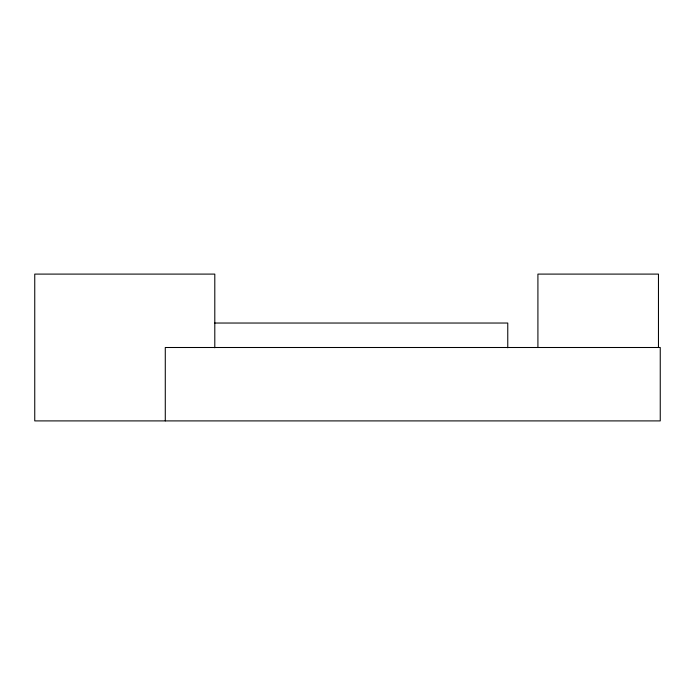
<?xml version="1.0" encoding="UTF-8"?>
<svg xmlns="http://www.w3.org/2000/svg" width="695" height="695" viewBox="0 0 695 695"><rect width="100%" height="100%" fill="white"/><g stroke="black" fill="none" stroke-linecap="round" stroke-linejoin="round"><path stroke-width="1.04" d="M214.798 323.036L507.767 323.036L507.767 347.769M658.46 347.5L658.46 274.099L537.913 274.099L537.913 347.5M214.798 347.769L214.798 274.099L34.75 274.099L34.75 420.901L660.25 420.901L660.25 347.5L165.28 347.5L165.28 420.901"/></g></svg>
